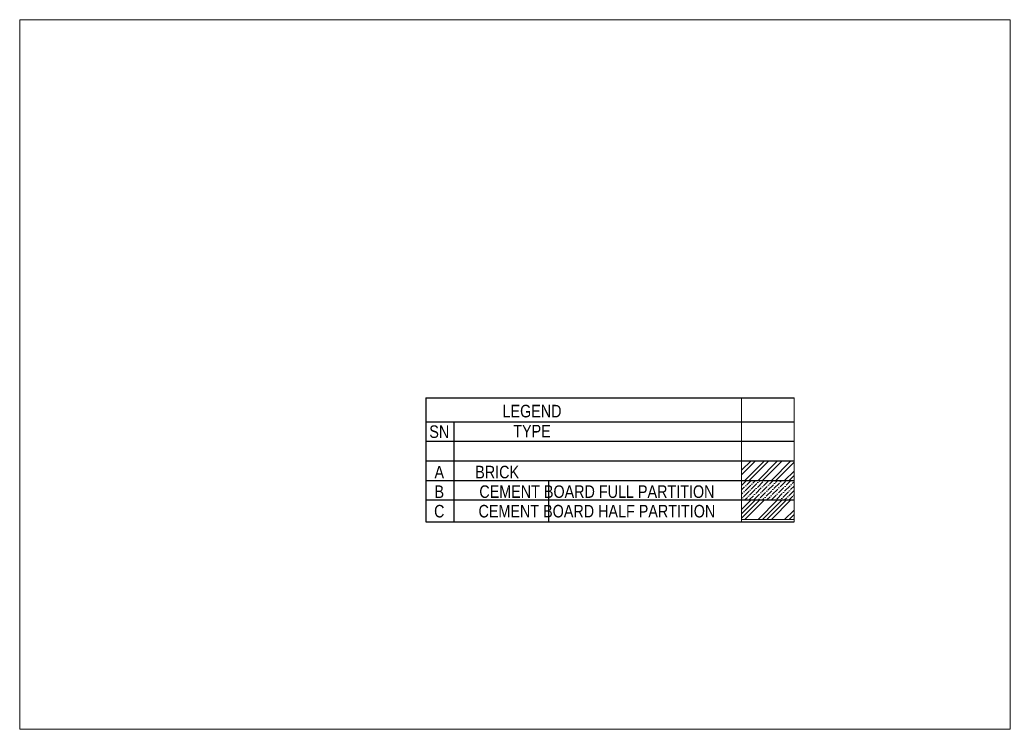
# Model space of a CAD drawing. Header units: millimetres. Extents: x 24487468 to 24959437, y -333213 to 842934.
# Drawn here: x 24683705 to 24703471, y 75038 to 89198 of the extents above; entities that cross this region are included whole.
import ezdxf

# ---------------------------------------------------------------- set-up
doc = ezdxf.new("R2010")
doc.units = ezdxf.units.MM
doc.header["$MEASUREMENT"] = 0
for name, color, linetype, lineweight in [('A-STEXT', 6, 'Continuous', 0), ('elev2', 115, 'Continuous', 25), ('hatch', 9, 'Continuous', 0)]:
    doc.layers.add(name, color=color, linetype=linetype, lineweight=lineweight)
doc.styles.add('arial', font='times.ttf')

msp = doc.modelspace()

# ---------------------------------------------------------------- hatches: boundary and pattern name
at = {"layer": 'hatch', "ltscale": 100}
h = msp.add_hatch(dxfattribs=at)
h.set_pattern_fill('ANSI32', color=256, scale=500)
h.set_pattern_definition([(45, (24698634.88, 80198.14), (-132.58, 132.58), []), (45, (24698723.27, 80198.14), (-132.58, 132.58), [])])
h.paths.add_polyline_path([(24699158, 80393.3), (24698111.8, 80393.3), (24698111.8, 80003), (24699158, 80003)])
h = msp.add_hatch(dxfattribs=at)
h.set_pattern_fill('ANSI36', color=256, scale=500)
h.set_pattern_definition([(45, (24698634.88, 79807.8), (33.1456, 121.534), [156.25, -31.25, 0, -31.25])])
h.paths.add_polyline_path([(24699158, 80003), (24698111.8, 80003), (24698111.8, 79612.6), (24699158, 79612.6)])
h = msp.add_hatch(dxfattribs=at)
h.set_pattern_fill('ANSI34', color=256, scale=500)
h.set_pattern_definition([(45, (24698634.9, 79417.46), (-265.17, 265.17), []), (45, (24698723.27, 79417.46), (-265.17, 265.17), []), (45, (24698811.66, 79417.46), (-265.17, 265.17), []), (45, (24698900.05, 79417.46), (-265.17, 265.17), [])])
h.paths.add_polyline_path([(24699158, 79612.6), (24698111.8, 79612.6), (24698111.8, 79222.3), (24699158, 79222.3)])

# ---------------------------------------------------------------- linework, layer by layer
at = {"layer": 'elev2', "extrusion": (-0.77906, -1.88464e-15, 0.626949)}
for p, q in [((24691809.2, 81649.2), (24699158, 81649.2, 3303.6)), ((24691809.2, 81174), (24699158, 81174, 3303.6)), ((24692365.8, 81174, 691.7), (24692365.8, 79177.4, 138.7)), ((24691809.2, 80783.6), (24699158, 80783.6, 3830.2)), ((24691809.2, 80393.3), (24697931.8, 80393.3, 3065.6)), ((24691809.2, 80393.3), (24699158, 80393.3, 3830.2)), ((24691809.2, 80003), (24697931.8, 80003, 3191.1)), ((24691809.2, 80003, -1523), (24697931.8, 80003, 1668.1)), ((24691809.2, 80003, -1523), (24697931.8, 80003, 1668.1)), ((24691809.2, 80003, -1523), (24699158, 80003, 2307.2)), ((24694257.2, 80003, 2053.6), (24694257.2, 79218.2, 540.3)), ((24691809.2, 79612.6, -2977.4), (24697931.8, 79612.6, 213.7)), ((24691809.2, 79612.6, -52.1), (24697931.8, 79612.6, 3139.1)), ((24691809.2, 79612.6, -1575.1), (24697931.8, 79612.6, 1616)), ((24691809.2, 79612.6, -1575.1), (24699158, 79612.6, 2255.1)), ((24691809.2, 79177.4, -2988.7), (24699158, 79177.4, 841.5)), ((24694257.2, 79218.2, 540.3), (24694257.2, 79177.4, 534.6))]:
    msp.add_line(p, q, dxfattribs=at)
at = {"layer": 'elev2'}
msp.add_line((24691809.2, 81649.2), (24691809.2, 79177.4), dxfattribs=at)
at = {"layer": 'hatch', "ltscale": 100}
for p, q in [((24698111.8, 81649.2, 2752.4), (24698111.8, 79174.9, 2752.4)), ((24699158, 81649.2, 2752.4), (24699158, 79177.4, 2752.4))]:
    msp.add_line(p, q, dxfattribs=at)
msp.add_lwpolyline([(24683704.9, 89197.7), (24703471.2, 89197.7), (24703471.2, 75037.6), (24683704.9, 75037.6)], close=True, dxfattribs=at)
at = {"layer": 'hatch', "ltscale": 100, "elevation": 2752.4}
for points in [[(24698111.8, 80003), (24699158, 80003), (24699158, 80393.3), (24698111.8, 80393.3)], [(24698111.8, 79612.6), (24699158, 79612.6), (24699158, 80003), (24698111.8, 80003)], [(24698111.8, 79222.3), (24699158, 79222.3), (24699158, 79612.6), (24698111.8, 79612.6)]]:
    msp.add_lwpolyline(points, close=True, dxfattribs=at)

# ---------------------------------------------------------------- texts
at = {"layer": 'A-STEXT', "char_height": 250, "width": 6255.489, "attachment_point": 5, "style": 'arial'}
for s, insert in [('{\\fTechnic|b0|i0|c2|p2;LEGEND}', (24693927.8, 81385.4, 2133.6)), ('{\\fTechnic|b0|i0|c2|p2;SN}', (24692076.6, 80975.5, 2133.6)), ('{\\fTechnic|b0|i0|c2|p2;TYPE}', (24693927.8, 80987.4, 2002)), ('{\\fTechnic|b0|i0|c2|p2;A}', (24692076.6, 80168.4, 2133.6)), ('{\\fTechnic|b0|i0|c2|p2;BRICK}', (24693232, 80168.4, 4029.5)), ('{\\fTechnic|b0|i0|c2|p2;B}', (24692076.6, 79778.1, 2025.5)), ('{\\fTechnic|b0|i0|c2|p2;CEMENT BOARD FULL PARTITION}', (24695222.6, 79778.1, 3921.4)), ('{\\fTechnic|b0|i0|c2|p2;C}', (24692076.6, 79387.8, 1896.2)), ('{\\fTechnic|b0|i0|c2|p2;CEMENT BOARD HALF PARTITION}', (24695222.6, 79387.8, 3792.1))]:
    msp.add_mtext(s, dxfattribs=dict(at, insert=insert))

doc.saveas('drawing.dxf')
